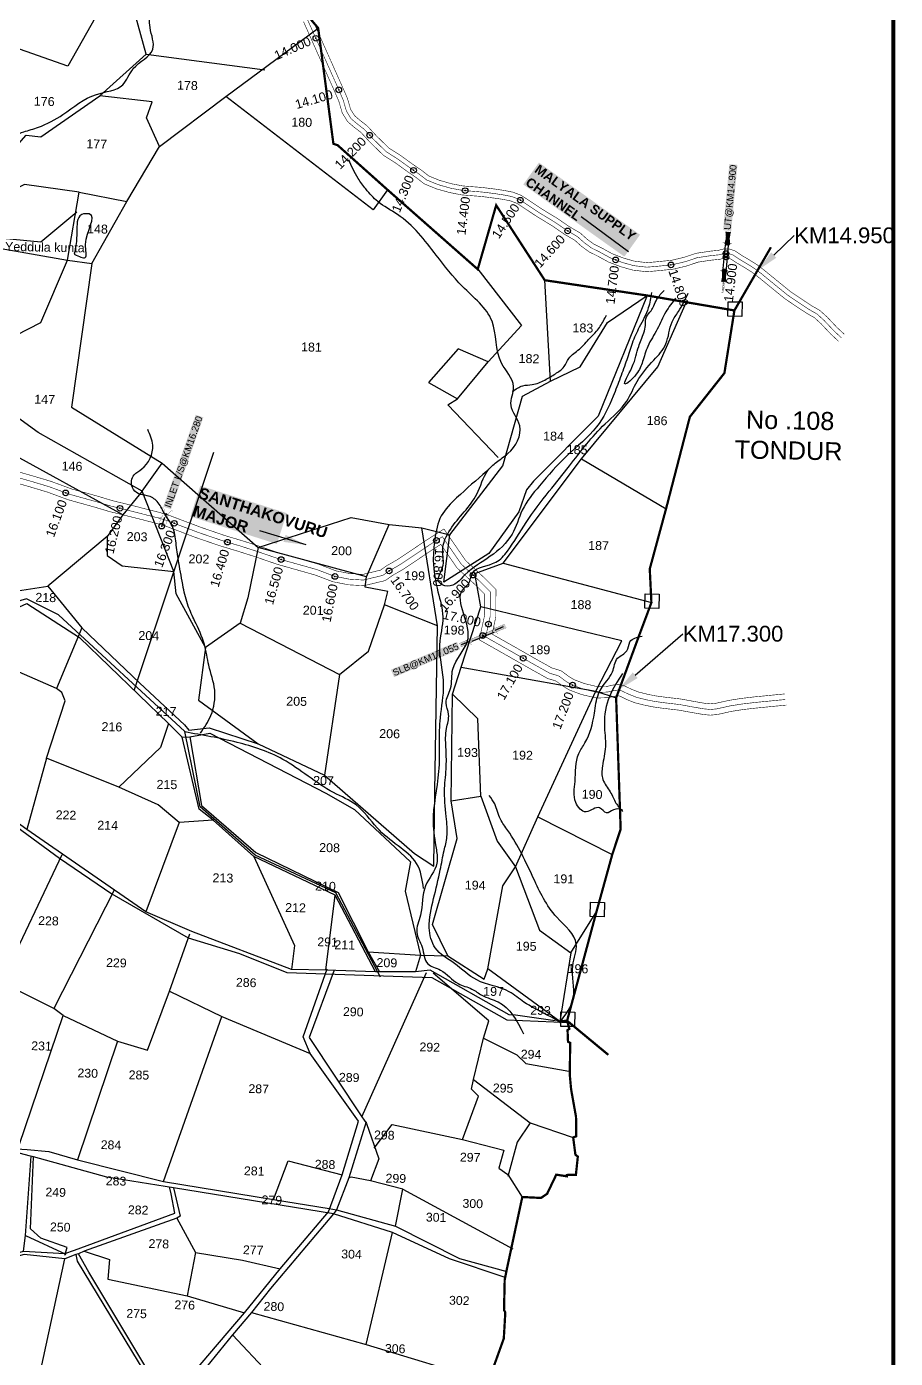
# Model space of a CAD drawing. Header units: inches. Extents: x 203385 to 231262, y 1613490 to 1620457.
# Drawn here: x 205309 to 206848, y 1616036 to 1618396 of the extents above; entities that cross this region are included whole.
import ezdxf
from ezdxf import colors
from ezdxf.entities.mleader import LeaderData, LeaderLine
from ezdxf.enums import TextEntityAlignment as Align
from ezdxf.math import Vec2, Vec3

# ---------------------------------------------------------------- set-up
doc = ezdxf.new("R2010")
doc.units = ezdxf.units.IN
doc.header["$LTSCALE"] = 15
doc.header["$MEASUREMENT"] = 0
doc.header["$PDMODE"] = 32
doc.header["$PDSIZE"] = 10
doc.linetypes.add('ACAD_ISO02W100', pattern=[15, 12, -3])
doc.linetypes.add('HIDDEN2', pattern=[0.1875, 0.125, -0.0625])
for name, color, linetype in [('BLOCK', 72, 'Continuous'), ('BOUNDRY STONES', 240, 'Continuous'), ('CANAL1', 7, 'Continuous'), ('CHANAGE', 1, 'Continuous'), ('PLOT', 7, 'Continuous'), ('PLOT NOS', 7, 'Continuous'), ('PLOTS', 7, 'Continuous'), ('PLOTS NO', 7, 'Continuous'), ('POINT', 2, 'Continuous'), ('RE REMARKS', 7, 'Continuous'), ('ROADS', 1, 'Continuous'), ('STREAMS', 4, 'Continuous'), ('STRUCTURE', 5, 'Continuous'), ('TEXT', 1, 'Continuous'), ('text2', 7, 'Continuous'), ('VILLAGE BOUNDARY', 5, 'Continuous'), ('VILLAGE BOUNDRY', 5, 'Continuous'), ('VILLAGE STONES', 240, 'Continuous')]:
    doc.layers.add(name, color=color, linetype=linetype)
doc.styles.get("Standard").update_dxf_attribs({"font": 'arial.ttf'})
doc.dimstyles.get("Standard").update_dxf_attribs({"dimtxt": 0.18, "dimasz": 0.18, "dimexe": 0.18, "dimexo": 0.0625, "dimgap": 0.09, "dimtad": 0, "dimtih": 1, "dimtoh": 1, "dimdec": 4, "dimzin": 0, "dimdsep": 46, "dimtxsty": 'Standard', "dimcen": 0.09, "dimadec": 0, "dimazin": 0, "dimtfac": 1, "dimtdec": 4, "dimtofl": 0, "dimtmove": 0, "dimatfit": 3, "dimfxl": 1, "dimtolj": 1, "dimtzin": 0, "dimarcsym": 0})

# ---------------------------------------------------------------- blocks, each defined once
blk = doc.blocks.new('CIRCLE-BOX')
for p, q in [((-0.5, 0), (0.5, 0)), ((0, 0.5), (0, -0.5))]:
    blk.add_line(p, q)
blk.add_circle((0, 0), 0.2)
blk = doc.blocks.new('UT')
at = {"layer": 'STRUCTURE'}
h = blk.add_hatch(dxfattribs=at)
h.set_pattern_fill('DASH', color=150, scale=8, angle=-39.6278, style=0)
h.set_pattern_definition([(320.372247933, (-4370.464, -6260.8811), (1.40800153113, 0.132407282), [1, -1])])
h.paths.add_polyline_path([(765163, 1700681.9), (765165.6, 1700680.6), (765167.2, 1700680.3), (765169.1, 1700680), (765172.4, 1700679.6), (765176.4, 1700679.3), (765179.5, 1700679.5), (765183.1, 1700679.9), (765187.7, 1700680.9), (765188.9, 1700681.2), (765193.1, 1700682.2), (765196.1, 1700680.2), (765196.1, 1700672.2), (765193.1, 1700670.2), (765190.5, 1700670.8), (765188.1, 1700671.3), (765185.5, 1700671.8), (765183.6, 1700672.1), (765181, 1700672.5), (765180.3, 1700672.5), (765178.5, 1700672.6), (765176.7, 1700672.6), (765174.6, 1700672.5), (765172.5, 1700672.3), (765170.4, 1700672), (765168.5, 1700671.7), (765166.1, 1700671.2), (765165, 1700670.8), (765163, 1700669.7)])
h.paths.add_polyline_path([(765259.1, 1700682.2), (765256.1, 1700680.2), (765256.1, 1700672.2), (765259.1, 1700670.2), (765261.9, 1700671), (765264.4, 1700671.6), (765266.4, 1700672), (765269.1, 1700672.5), (765272.7, 1700673), (765276.1, 1700673.1), (765278.6, 1700672.9), (765281.2, 1700672.7), (765283.9, 1700672.3), (765286.4, 1700671.9), (765288, 1700671.3), (765289.2, 1700670.6), (765289.1, 1700682.7), (765287.6, 1700681.8), (765285.7, 1700681.2), (765283, 1700680.7), (765281.2, 1700680.4), (765276.7, 1700679.9), (765272.7, 1700679.9), (765268.7, 1700680.3), (765264.8, 1700681), (765261.2, 1700681.7)])
at = {"layer": 'STRUCTURE', "color": 150, "const_width": 0.628}
for points in [[(765190.1, 1700688.2), (765190.1, 1700684.2), (765196.1, 1700680.2), (765256.1, 1700680.2), (765262.1, 1700684.2), (765262.1, 1700688.2)], [(765190.1, 1700664.2), (765190.1, 1700668.2), (765196.1, 1700672.2), (765256.1, 1700672.2), (765262.1, 1700668.2), (765262.1, 1700664.2)]]:
    blk.add_lwpolyline(points, dxfattribs=at)
at = {"layer": 'STRUCTURE', "color": 150}
for points in [[(765196.1, 1700680.2), (765256.1, 1700680.2)], [(765196.1, 1700672.2), (765256.1, 1700672.2)], [(765196.1, 1700672.2), (765256.1, 1700672.2)]]:
    blk.add_lwpolyline(points, dxfattribs=at)
at = {"layer": 'STRUCTURE', "color": 0}
blk.add_circle((765226.1, 1700676.2), 1.89, dxfattribs=at)
at = {"layer": 'STRUCTURE', "color": 150}
for points in [[(765163, 1700681.9), (765164.4, 1700681.1), (765167.9, 1700680.2), (765171.2, 1700679.8), (765176.1, 1700679.4), (765184.7, 1700680.3), (765193.1, 1700682.2)], [(765163, 1700669.7), (765164.3, 1700670.6), (765167.8, 1700671.6), (765171.2, 1700672.1), (765176, 1700672.6), (765184.7, 1700672), (765193.1, 1700670.2)], [(765289.1, 1700682.7), (765287.8, 1700681.9), (765284.3, 1700680.9), (765280.9, 1700680.4), (765276.1, 1700679.8), (765267.4, 1700680.5), (765259.1, 1700682.2)], [(765289.2, 1700670.6), (765287.8, 1700671.4), (765284.2, 1700672.3), (765280.9, 1700672.7), (765276.1, 1700673.1), (765267.4, 1700672.2), (765259.1, 1700670.2)]]:
    blk.add_spline(points, degree=3, dxfattribs=at)
at = {"layer": 'STRUCTURE', "color": 0}
blk.add_text('STREAM', height=5, dxfattribs=at).set_placement((765148.2, 1700675.8), align=Align.MIDDLE_CENTER)
for points in [[(765190.9, 1700676), (765164.2, 1700675.8)], [(765289.3, 1700676.7), (765265.4, 1700676.4)]]:
    blk.add_leader(points, dimstyle='Standard', override={"dimasz": 10, "dimgap": 0.09, "dimtad": 0}, dxfattribs=at)
blk = doc.blocks.new('OT')
at = {"layer": 'STRUCTURE', "color": 190}
for points, const_width in [([(769775.2, 1706601.8), (769775.2, 1706597.8), (769769.2, 1706593.8), (769761.8, 1706593.8), (769754.4, 1706593.8), (769748.4, 1706597.8), (769748.4, 1706601.8)], 0.5), ([(769751.4, 1706595.8), (769729.4, 1706595.8)], 0.5), ([(769751.4, 1706579), (769729.4, 1706579)], 0.5), ([(769748.4, 1706573), (769748.4, 1706577), (769754.4, 1706581), (769761.8, 1706581), (769761.8, 1706581), (769761.8, 1706581), (769769.2, 1706581), (769775.2, 1706577), (769775.2, 1706573)], 0.5), ([(769761.8, 1706593.8), (769761.8, 1706581)], 2.5)]:
    blk.add_lwpolyline(points, dxfattribs=dict(at, const_width=const_width))
at = {"layer": 'STRUCTURE', "color": 0}
blk.add_circle((769761.8, 1706587.4), 1.87, dxfattribs=at)
blk.add_leader([(769732.6, 1706587.4), (769753.8, 1706587.4)], dimstyle='Standard', override={"dimasz": 10, "dimgap": 0.09, "dimtad": 0}, dxfattribs=at)
blk = doc.blocks.new('SLB')
at = {"layer": 'STRUCTURE'}
h = blk.add_hatch(dxfattribs=at)
h.set_pattern_fill('DOTS', color=6, scale=20, angle=320.3722, style=0)
h.set_pattern_definition([(320.372247934, (-159.4327, -72.9564), (1.2786241598, 0.5641323054), [0, -1.25])])
h.paths.add_polyline_path([(769699.5, 1706871.1), (769699.5, 1706861.1), (769729.1, 1706861.1), (769732.1, 1706863.1), (769792.1, 1706863.1), (769795.1, 1706861.1), (769824.7, 1706861.1), (769824.7, 1706871.1), (769795.1, 1706871.1), (769792.1, 1706869.1), (769732.1, 1706869.1), (769729.1, 1706871.1)])
at = {"layer": 'STRUCTURE', "color": 6, "linetype": 'ACAD_ISO02W100', "ltscale": 0.5, "const_width": 0.5}
for points in [[(769699.5, 1706871.1), (769729.1, 1706871.1)], [(769795.1, 1706871.1), (769824.7, 1706871.1)], [(769699.5, 1706861.1), (769729.1, 1706861.1)], [(769795.1, 1706861.1), (769824.7, 1706861.1)]]:
    blk.add_lwpolyline(points, dxfattribs=at)
at = {"layer": 'STRUCTURE', "color": 6, "const_width": 0.628}
for points in [[(769726.1, 1706877.1), (769726.1, 1706873.1), (769732.1, 1706869.1), (769792.1, 1706869.1), (769798.1, 1706873.1), (769798.1, 1706877.1)], [(769726.1, 1706855.1), (769726.1, 1706859.1), (769732.1, 1706863.1), (769792.1, 1706863.1), (769798.1, 1706859.1), (769798.1, 1706855.1)]]:
    blk.add_lwpolyline(points, dxfattribs=at)
at = {"layer": 'STRUCTURE', "color": 6}
blk.add_lwpolyline([(769732.1, 1706863.1), (769792.1, 1706863.1)], dxfattribs=at)
blk.add_lwpolyline([(769732.1, 1706863.1), (769792.1, 1706863.1)], dxfattribs=at)
at = {"layer": 'STRUCTURE', "color": 0}
blk.add_circle((769762.1, 1706866.1), 1.24, dxfattribs=at)
for points in [[(769703.8, 1706866), (769726.7, 1706866)], [(769818.6, 1706865.8), (769795.7, 1706865.8)]]:
    blk.add_leader(points, dimstyle='Standard', override={"dimasz": 10, "dimgap": 0.09, "dimtad": 0}, dxfattribs=at)

msp = doc.modelspace()

# ---------------------------------------------------------------- linework, layer by layer
at = {"layer": 'BOUNDRY STONES'}
for points in [[(206552, 1617908.8), (206576.5, 1617908.3), (206576, 1617882.8), (206551.6, 1617883.2)], [(206404.9, 1617390.9), (206429.4, 1617390.5), (206428.9, 1617364.9), (206404.4, 1617365.4)], [(206308, 1616844.3), (206332.5, 1616843.9), (206332, 1616818.3), (206307.5, 1616818.8)], [(206255.6, 1616649.8), (206280, 1616649.3), (206279.5, 1616623.8), (206255.1, 1616624.3)]]:
    msp.add_lwpolyline(points, close=True, dxfattribs=at)
at = {"layer": 'CANAL1', "color": 200, "const_width": 1}
for points in [[(205799.4, 1618405.1), (205827.1, 1618342.8), (205853.9, 1618282.8), (205862.1, 1618263.7), (205868, 1618243.3), (205877.5, 1618228.1), (205888.9, 1618218.2), (205901.3, 1618208.7), (205917.4, 1618191.3), (205940.9, 1618168.4), (205962.4, 1618154.8), (205985, 1618138.4), (205998, 1618129.6), (206013.6, 1618117.6), (206035.1, 1618108.8), (206058.3, 1618102.3), (206079.9, 1618098.1), (206115.3, 1618095.3), (206136.2, 1618092.6), (206153, 1618090.2), (206166.3, 1618087.5), (206178, 1618083), (206190.4, 1618074.8), (206213.1, 1618059.7), (206240.6, 1618043), (206261.3, 1618028.7), (206280.3, 1618017.6), (206291.6, 1618007.4), (206305.7, 1617997.1), (206321.1, 1617989.5), (206339.5, 1617979.3), (206361.8, 1617970.8), (206382.6, 1617964.9), (206407.9, 1617961.9), (206430.2, 1617964), (206454.7, 1617966.5), (206478.6, 1617972.2), (206498.7, 1617979), (206522.3, 1617982.5), (206537.7, 1617984.1), (206545.7, 1617986.3), (206551.3, 1617986.2), (206556.8, 1617984.4), (206567.1, 1617977.6), (206579.6, 1617970.3), (206594.1, 1617961.1), (206604.8, 1617953), (206631, 1617931.6), (206652.9, 1617913.8), (206678.7, 1617896.5), (206692.8, 1617887.3), (206704.7, 1617880.6), (206716.4, 1617869.9), (206733.8, 1617851.5), (206747.5, 1617838.7)], [(205813.9, 1618411.7), (205841.7, 1618349.3), (205868.5, 1618289.2), (205877.2, 1618269.1), (205882.8, 1618249.9), (205889.8, 1618238.6), (205899.1, 1618230.6), (205912.1, 1618220.5), (205928.9, 1618202.4), (205950.9, 1618181), (205971.4, 1618168), (205994.2, 1618151.5), (206007.4, 1618142.6), (206021.6, 1618131.6), (206040.4, 1618123.9), (206062, 1618117.8), (206082, 1618114), (206116.9, 1618111.2), (206138.3, 1618108.5), (206155.7, 1618105.9), (206170.8, 1618102.9), (206185.4, 1618097.2), (206199.2, 1618088.1), (206221.6, 1618073.2), (206249.3, 1618056.4), (206269.9, 1618042.2), (206289.7, 1618030.6), (206301.7, 1618019.8), (206314, 1618010.8), (206328.5, 1618003.7), (206346.3, 1617993.9), (206366.9, 1617986), (206385.7, 1617980.7), (206408.1, 1617978), (206428.7, 1617979.9), (206452, 1617982.3), (206474.1, 1617987.6), (206494.9, 1617994.6), (206520.3, 1617998.4), (206534.8, 1617999.9), (206543.7, 1618002.3), (206553.9, 1618002.2), (206563.8, 1617999), (206575.5, 1617991.2), (206587.9, 1617983.9), (206603.2, 1617974.3), (206614.7, 1617965.6), (206641.2, 1617944), (206662.4, 1617926.7), (206687.5, 1617909.8), (206701.1, 1617900.9), (206714.1, 1617893.6), (206727.7, 1617881.3), (206745.1, 1617862.9), (206757.7, 1617851.2)], [(205271.2, 1617613.8), (205321.9, 1617599.3), (205352, 1617590.3), (205388.6, 1617576.8), (205434.8, 1617564), (205460.1, 1617556.3), (205485.5, 1617550.1), (205527.1, 1617539.6), (205545, 1617535), (205559.4, 1617530.8), (205616.6, 1617509.2), (205659, 1617494.6), (205690.1, 1617485.3), (205719.7, 1617475.9), (205758.8, 1617462.4), (205762.3, 1617461.5)], [(205266.7, 1617594.3), (205316.3, 1617580.1), (205345.6, 1617571.3), (205382.5, 1617557.7), (205429.2, 1617544.7), (205454.8, 1617537), (205480.7, 1617530.7), (205522.1, 1617520.2), (205539.7, 1617515.7), (205553, 1617511.8), (205609.8, 1617490.3), (205652.9, 1617475.6), (205684.2, 1617466.2), (205713.4, 1617456.9), (205752.9, 1617443.3), (205757.4, 1617442.1)], [(205761.8, 1617461.6), (205826.1, 1617443.5), (205857, 1617431.7), (205881.7, 1617426.9), (205904.6, 1617425.5), (205905.9, 1617425.8), (205935.7, 1617433), (205946.3, 1617440.5), (205965.4, 1617451.4), (206017.9, 1617486.6), (206032.7, 1617496.1), (206048.2, 1617505.9), (206086.5, 1617450.2), (206120.3, 1617418.9), (206140.3, 1617398.8), (206140.2, 1617350.3), (206133.5, 1617319.6), (206177, 1617295), (206199, 1617282.4), (206214.6, 1617273.5), (206230.6, 1617264.6), (206239.9, 1617259.4), (206250, 1617256.5), (206257.2, 1617253.9), (206268.2, 1617245.4), (206278.7, 1617238.9), (206297.6, 1617231.8), (206320.9, 1617226.3), (206337.1, 1617226.9), (206348.8, 1617229.5), (206357.5, 1617230.7), (206367, 1617228.4), (206379.6, 1617222.3), (206392.7, 1617217.1), (206407.1, 1617213.4), (206422.3, 1617210.3), (206438.6, 1617208), (206467.9, 1617204.6), (206492.4, 1617200.1), (206509.7, 1617197.1), (206520.1, 1617196), (206529.8, 1617196.9), (206554.2, 1617202.3), (206575.9, 1617205.7), (206598.1, 1617208.3), (206652, 1617213.6)], [(205757.2, 1617442.1), (205819.8, 1617424.4), (205851.5, 1617412.4), (205879.2, 1617407), (205906.4, 1617405.4), (205910.5, 1617406.4), (205944.1, 1617414.5), (205957.1, 1617423.6), (205975.9, 1617434.4), (206028.9, 1617469.9), (206042.6, 1617478.7), (206071.3, 1617437.1), (206106.4, 1617404.5), (206120.3, 1617390.6), (206120.2, 1617352.5), (206110.8, 1617309.5), (206167.1, 1617277.6), (206189, 1617265.1), (206204.8, 1617256.1), (206220.8, 1617247.2), (206232.1, 1617240.8), (206243.8, 1617237.5), (206247.4, 1617236.1), (206256.8, 1617229), (206269.8, 1617220.9), (206291.7, 1617212.6), (206318.9, 1617206.3), (206339.7, 1617207), (206352.2, 1617209.8), (206356.5, 1617210.4), (206360.3, 1617209.5), (206371.5, 1617203.9), (206386.5, 1617198), (206402.7, 1617193.9), (206418.9, 1617190.6), (206436, 1617188.2), (206464.9, 1617184.8), (206488.9, 1617180.4), (206507, 1617177.3), (206520, 1617175.9), (206532.9, 1617177.1), (206557.9, 1617182.7), (206578.6, 1617185.9), (206600.2, 1617188.4), (206654.9, 1617193.8)]]:
    msp.add_lwpolyline(points, dxfattribs=at)
at = {"layer": 'CANAL1', "color": 1, "linetype": 'HIDDEN2', "ltscale": 4, "const_width": 1}
for points in [[(205806.6, 1618408.4), (205834.4, 1618346.1), (205861.2, 1618286), (205869.6, 1618266.4), (205875.4, 1618246.6), (205883.6, 1618233.3), (205894, 1618224.4), (205906.7, 1618214.6), (205923.2, 1618196.9), (205945.9, 1618174.7), (205966.9, 1618161.4), (205989.6, 1618144.9), (206002.7, 1618136.1), (206017.6, 1618124.6), (206037.7, 1618116.4), (206060.2, 1618110), (206081, 1618106.1), (206116.1, 1618103.2), (206137.2, 1618100.6), (206154.3, 1618098), (206168.6, 1618095.2), (206181.7, 1618090.1), (206194.8, 1618081.4), (206217.4, 1618066.4), (206244.9, 1618049.7), (206265.6, 1618035.5), (206285, 1618024.1), (206296.7, 1618013.6), (206309.9, 1618003.9), (206324.8, 1617996.6), (206342.9, 1617986.6), (206364.3, 1617978.4), (206384.2, 1617972.8), (206408, 1617970), (206429.5, 1617971.9), (206453.4, 1617974.4), (206476.4, 1617979.9), (206496.8, 1617986.8), (206521.3, 1617990.5), (206536.2, 1617992), (206544.7, 1617994.3), (206552.6, 1617994.2), (206560.3, 1617991.7), (206571.3, 1617984.4), (206583.7, 1617977.1), (206598.7, 1617967.7), (206609.8, 1617959.3), (206636.1, 1617937.8), (206657.6, 1617920.3), (206683.1, 1617903.1), (206696.9, 1617894.1), (206709.4, 1617887.1), (206722, 1617875.6), (206739.4, 1617857.2), (206752.6, 1617844.9)], [(205269, 1617604), (205319.1, 1617589.7), (205348.8, 1617580.8), (205385.5, 1617567.2), (205432, 1617554.4), (205457.5, 1617546.7), (205483.1, 1617540.4), (205524.6, 1617529.9), (205542.3, 1617525.4), (205556.2, 1617521.3), (205613.2, 1617499.7), (205656, 1617485.1), (205687.2, 1617475.8), (205716.6, 1617466.4), (205755.8, 1617452.9), (205759.8, 1617451.8)], [(205759.5, 1617451.8), (205823, 1617434), (205854.3, 1617422.1), (205880.5, 1617417), (205905.5, 1617415.4), (205908.2, 1617416.1), (205939.9, 1617423.7), (205951.7, 1617432.1), (205970.7, 1617442.9), (206023.4, 1617478.2), (206038.1, 1617487.7), (206045.4, 1617492.3), (206078.9, 1617443.7), (206113.4, 1617411.7), (206130.3, 1617394.7), (206130.2, 1617351.4), (206122.2, 1617314.6), (206172.1, 1617286.3), (206194, 1617273.7), (206209.7, 1617264.8), (206225.7, 1617255.9), (206236, 1617250.1), (206246.9, 1617247), (206252.3, 1617245), (206262.5, 1617237.2), (206274.2, 1617229.9), (206294.7, 1617222.2), (206319.9, 1617216.3), (206338.4, 1617216.9), (206350.5, 1617219.7), (206357, 1617220.5), (206363.6, 1617218.9), (206375.6, 1617213.1), (206389.6, 1617207.6), (206404.9, 1617203.6), (206420.6, 1617200.5), (206437.3, 1617198.1), (206466.4, 1617194.7), (206490.7, 1617190.2), (206508.4, 1617187.2), (206520, 1617186), (206531.3, 1617187), (206556, 1617192.5), (206577.3, 1617195.8), (206599.2, 1617198.4), (206653.5, 1617203.7)]]:
    msp.add_lwpolyline(points, dxfattribs=at)
at = {"layer": 'PLOT'}
for points in [[(205207.1, 1618089.7), (205307.8, 1618204.3), (205334, 1618200.8), (205438.6, 1618273.6), (205520.5, 1618347.7), (205485.6, 1618474.5), (205447.7, 1618443.2), (205381.9, 1618326.2), (205276.1, 1618363.4)], [(204421.9, 1618191.9), (204509.3, 1618185), (204522.3, 1618166.5), (204587.6, 1618137.2), (204678.1, 1618094.4), (204764.7, 1617993), (204837.1, 1617961.6), (204893.6, 1618102.3), (204944.8, 1618078.3), (205044.1, 1618033.1), (205113.1, 1618024), (205153.6, 1618019.5), (205252.8, 1618005.1), (205381.2, 1617982.3), (205424.3, 1617976.8), (205486, 1618086.7), (205544.2, 1618184), (205661.4, 1618272.7), (205825.3, 1618393.8)], [(205520.5, 1618347.7), (205731, 1618319.8)], [(205544.2, 1618184), (205521.3, 1618234.6), (205531.2, 1618263.2), (205438.6, 1618273.6)], [(205948, 1618107.4), (205922.7, 1618071.6), (205661.4, 1618272.7)], [(205513.2, 1617573.1), (205329.1, 1617676.7), (205286, 1617708.4), (205262.5, 1617761), (205245.7, 1617827.2), (205333.5, 1617872), (205381.2, 1617982.3), (205402, 1618102.9), (205305, 1618116.4), (205219.1, 1618074.9), (205207.1, 1618089.7), (205173.7, 1618123.3)], [(205402, 1618102.9), (205486, 1618086.7)], [(205219.1, 1618074.9), (205222.5, 1618025.3), (205333.5, 1618015.2), (205397.8, 1618068)], [(205424.3, 1617976.8), (205387.9, 1617722), (205548.7, 1617622.7), (205719.2, 1617472.9), (205883.8, 1617526.2), (205951.4, 1617514.1), (206008.8, 1617507.9)], [(206108.1, 1617966.3), (206185.9, 1617866.9), (206126.5, 1617802.3), (206073.3, 1617825.4), (206021, 1617765.9), (206072.2, 1617736.4), (206126.5, 1617802.3)], [(205269.5, 1617392.7), (205346, 1617404.7), (205406.2, 1617330.7), (205509.3, 1617232.7), (205588.3, 1617158.9), (205596.2, 1617149.1), (205632.1, 1617153.4), (205719.1, 1617125.4), (205836.8, 1617069.5), (205996.1, 1616930.7), (206030.2, 1616908.4), (206032.3, 1617040), (206036.9, 1617334.4), (206008.8, 1617507.9), (206058.6, 1617495.6), (206152.4, 1617618.1), (206187.7, 1617741.1), (206237.3, 1617767.8), (206226.9, 1617946.9)], [(206408.5, 1617919.8), (206321.3, 1617705.7), (206207.2, 1617590.7), (206194.5, 1617575.5), (206180.8, 1617536.6), (206127.8, 1617462.4), (206048, 1617411.8), (206058.6, 1617495.6)], [(206237.3, 1617767.8), (206289.9, 1617793.3), (206338, 1617872.1), (206408.5, 1617919.8)], [(206006.4, 1616750.3), (206055.3, 1616749.3), (206028.1, 1616804.7), (206071.8, 1616957.4), (206061, 1617024.3), (206063.1, 1617213), (206078.8, 1617261.2), (206113.8, 1617368.1), (206102.8, 1617427.1), (206153.4, 1617445.6), (206292.3, 1617630.5), (206427.4, 1617793.3), (206477.4, 1617907.3)], [(206144.6, 1617632.8), (206055.1, 1617726.3), (206072.2, 1617736.4)], [(205478.9, 1617530.8), (205273, 1617644.5), (205286, 1617708.4)], [(205911.2, 1617421.4), (205719.2, 1617472.9), (205700.6, 1617383.7), (205687.3, 1617339.2), (205625.6, 1617295.9), (205573.9, 1617391.1), (205569.5, 1617430.5), (205513.2, 1617573.1), (205548.7, 1617622.7)], [(206292.3, 1617630.5), (206441.8, 1617541.5)], [(205513.2, 1617573.1), (205478.9, 1617530.8), (205451.5, 1617492.7), (205451.2, 1617459.2), (205478.2, 1617440.5), (205569.5, 1617430.5)], [(205639.1, 1616989.6), (205578.7, 1616985.5), (205541.5, 1617016.8), (205471.8, 1617048.4), (205343.8, 1617099.5), (205377, 1617201.3), (205370.9, 1617216.2), (205361.6, 1617223.2), (205186.5, 1617299.3), (205167.7, 1617313.7), (205087.6, 1617338.8), (204989.2, 1617373.5), (205022.7, 1617529.2)], [(206036.9, 1617334.4), (205943.1, 1617371.7), (205948.6, 1617394.9), (205908.7, 1617402.9), (205911.2, 1617421.4), (205951.4, 1617514.1)], [(205451.5, 1617492.7), (205346, 1617404.7)], [(206153.4, 1617445.6), (206415.9, 1617375.4)], [(205265.9, 1617354.6), (205308.7, 1617374.1), (205402.2, 1617313.8), (205560.3, 1617161.2), (205584.3, 1617136.9), (205597.9, 1617137.6), (205633.3, 1617144.2), (205839.1, 1617037.5), (205889.4, 1617008.6), (205988.9, 1616915.8), (205979.3, 1616863.9), (206006.4, 1616750.3), (205997.8, 1616721.1)], [(205863, 1617248), (205914.4, 1617289.2), (205943.1, 1617371.7)], [(206055.3, 1616749.3), (206119.6, 1616708.1), (206126.1, 1616726.4), (206152.5, 1616873.3), (206174.9, 1616906.9), (206214.7, 1616995.7), (206317.5, 1617218.7), (206363.4, 1617307.5), (206113.8, 1617368.1)], [(205406.2, 1617330.7), (205361.6, 1617223.2)], [(205687.3, 1617339.2), (205863, 1617248), (205836.8, 1617069.5)], [(205625.6, 1617295.9), (205613, 1617202.3), (205719.1, 1617125.4)], [(206078.8, 1617261.2), (206317.5, 1617218.7)], [(206113.4, 1617032.2), (206108.3, 1617169.7), (206063.1, 1617213)], [(206317.5, 1617218.7), (206353.4, 1617206.6)], [(205560.3, 1617161.2), (205545.7, 1617118.9), (205471.8, 1617048.4)], [(205926.7, 1616720.7), (205855.6, 1616857), (205711, 1616925.6), (205639.1, 1616989.6), (205614.6, 1617009.2), (205584.3, 1617136.9)], [(205597.9, 1617137.6), (205618.6, 1617016), (205714.7, 1616932.7), (205861, 1616861.5), (205913.8, 1616756.5), (205933.9, 1616720.7)], [(205343.8, 1617099.5), (205308.9, 1616973.1)], [(206061, 1617024.3), (206113.4, 1617032.2), (206142.6, 1616952.5), (206174.9, 1616906.9)], [(205578.7, 1616985.5), (205520.1, 1616827.2)], [(206214.7, 1616995.7), (206346.5, 1616928.8)], [(205711, 1616925.6), (205783.1, 1616767.4), (205778.2, 1616724.9)], [(206174.9, 1616906.9), (206217.8, 1616795.1), (206273, 1616754.9), (206253.4, 1616633.2)], [(205838.7, 1616723.7), (205855.6, 1616857)], [(206273, 1616754.9), (206318.9, 1616828.8)], [(205913.8, 1616756.5), (206006.4, 1616750.3)], [(206266.5, 1616634.3), (206253.4, 1616633.2), (206126.1, 1616726.4)]]:
    msp.add_lwpolyline(points, dxfattribs=at)
msp.add_spline([(205393.1, 1617992.8), (205397.7, 1618032.1), (205406.2, 1618063.2), (205419.3, 1618064.3), (205413.1, 1618010.3), (205412.6, 1617987.2), (205393.1, 1617992.8)], degree=3, dxfattribs=at)
at = {"layer": 'PLOTS'}
for points in [[(204855.3, 1617250.9), (204911.4, 1617113.6), (204930, 1617055.3), (204956.1, 1617018), (205001, 1616930.8), (205047.1, 1616840.1), (205072.6, 1616795.1), (205104.7, 1616738.3), (205145.4, 1616669.6), (205190.8, 1616596), (205232.2, 1616523.8), (205295.5, 1616413.8), (205290.7, 1616405), (205295.5, 1616413.8), (205373.1, 1616643.4), (205357, 1616655.8), (205285.9, 1616691.3), (205264.4, 1616703), (205237.4, 1616714.6), (205178.9, 1616739.1), (205276.3, 1616998.3)], [(205271.1, 1616992.5), (205366.8, 1616922.7), (205459.8, 1616859.1), (205594.9, 1616781.1), (205685.6, 1616753.3), (205769.9, 1616719.8), (206026.9, 1616711), (206159.7, 1616636), (206270.8, 1616631.2)], [(205264.4, 1616703), (205371.3, 1616929)], [(205464, 1616865.7), (205357, 1616655.8)], [(205373.1, 1616643.4), (205469.4, 1616598.3), (205522.8, 1616582.1), (205562.1, 1616686.7), (205598, 1616788.3)], [(205562.1, 1616686.7), (205654.6, 1616641.6), (205811.4, 1616576), (205799, 1616605.8), (205841.2, 1616726.1)], [(205853.9, 1616723.7), (205809.1, 1616604.5), (205902.7, 1616463.9), (205910.7, 1616452), (205932.6, 1616389.5), (205918.2, 1616350.7), (205883.7, 1616357), (205879.5, 1616355.8), (205857.8, 1616299.3), (205852.3, 1616291.9), (205740.9, 1616159.6), (205707.2, 1616117.2), (205673.6, 1616077.6), (205596.4, 1615983.2)], [(205902.7, 1616463.9), (206017.1, 1616719.9)], [(206081.2, 1616423.6), (206109.4, 1616500.6), (206097.3, 1616513), (206100.6, 1616530.3), (206118.2, 1616603.5), (206127.5, 1616633.9), (206029, 1616718.7)], [(205551.1, 1616349.2), (205654.6, 1616641.6)], [(205469.4, 1616598.3), (205398.8, 1616387.9)], [(206118.2, 1616603.5), (206177.6, 1616573.6), (206193.1, 1616558.4), (206269.4, 1616545.1)], [(205746.3, 1616317.4), (205772.2, 1616386.1), (205868.1, 1616360.9), (205897, 1616456.3), (205811.4, 1616576)], [(206157, 1616179.4), (206058.2, 1616212.2), (205957, 1616259), (205852.3, 1616291.9), (205569, 1616337.9), (205450.9, 1616357.3), (205320.7, 1616393.2), (205313.1, 1616394.8), (205228.8, 1616417.2), (205205.6, 1616420.7), (205029.9, 1616451.6), (204893.5, 1616457.4), (204672.1, 1616458.1), (204626.5, 1616460.2), (204623.1, 1616458.2), (204576.5, 1616458.8), (204480.7, 1616461.3), (204404.9, 1616504.9), (204334.9, 1616517.2), (204131.7, 1616557.5), (204053.3, 1616555.3)], [(206100.6, 1616530.3), (206201.2, 1616453.6), (206277.3, 1616427.4)], [(205910.5, 1616455.1), (205879.5, 1616355.8)], [(205924.6, 1616408.5), (205956.5, 1616450.5), (206081.2, 1616423.6), (206154.4, 1616404.7), (206145.4, 1616373), (206161.6, 1616361.6), (206187.1, 1616321.8)], [(206201.2, 1616453.6), (206178.2, 1616419), (206161.3, 1616358.2)], [(205290.8, 1616407), (205309.7, 1616405.9), (205347.8, 1616402.5), (205398.8, 1616387.9), (205551.1, 1616349.2), (205746.3, 1616317.4), (205844.8, 1616301.4), (205857.8, 1616299.3), (205962.3, 1616270.2), (206075.9, 1616213), (206159.6, 1616189.9)], [(205303, 1616225.7), (205306.7, 1616253.5), (205316.9, 1616394)], [(205376.6, 1616218.6), (205380.4, 1616232.1), (205333.9, 1616249), (205315.2, 1616265.7), (205320.7, 1616393.2)], [(205569, 1616337.9), (205580.6, 1616287.8), (205575, 1616284.1), (205410.5, 1616225.8), (205400.6, 1616221), (205395.9, 1616220.1), (205376.3, 1616212.5), (205304, 1616219.7), (205206.1, 1616193.4), (205146.8, 1616173.3), (205044.4, 1616148.5), (204961.7, 1616136.3), (204806.3, 1616118.5)], [(204810.6, 1616125.8), (204964.3, 1616145.9), (205046.4, 1616156.5), (205156.2, 1616184), (205303, 1616225.7), (205376.4, 1616221.8), (205393.5, 1616227.7), (205571.3, 1616292.9), (205564.7, 1616327.2), (205561.9, 1616339.7)], [(205256.8, 1615616.2), (205311.4, 1615631.8), (205370.3, 1615723), (205512.5, 1615914.1), (205550.1, 1615946.8), (205553.6, 1615952.7), (205558.1, 1615956.3), (205694.6, 1616116.8), (205758.1, 1616194.3), (205843.8, 1616295.6), (205868.1, 1616360.9)], [(205962.3, 1616270.2), (205975.5, 1616335.7), (205918.2, 1616350.7)], [(205975.5, 1616335.7), (206170.2, 1616229.9)], [(205575, 1616284.1), (205608.1, 1616223.4), (205593.4, 1616146.4)], [(205306.7, 1616253.5), (205377.8, 1616220.6)], [(205910.5, 1616060.4), (205957, 1616259)], [(205395.9, 1616220.1), (205398.3, 1616208.1), (205529.8, 1615990.9), (205553.9, 1615951.1)], [(205557.1, 1615958.3), (205418.8, 1616188.4), (205400.6, 1616221)], [(205410.5, 1616225.8), (205455.5, 1616210.9), (205452.5, 1616176.2), (205593.4, 1616146.4), (205694.6, 1616116.8)], [(205608.1, 1616223.4), (205691.3, 1616210.1), (205758.1, 1616194.3)], [(205127.2, 1615969.9), (205215.1, 1615977.4), (205219.7, 1616005.8), (205291.9, 1616022), (205333.9, 1616015.4), (205376.3, 1616212.5)], [(205707.2, 1616117.2), (205910.5, 1616060.4), (206128.3, 1615994.2)], [(205673.6, 1616077.6), (205800.1, 1615942.6), (205975.2, 1615915.4), (206084.7, 1615886.4)]]:
    msp.add_lwpolyline(points, dxfattribs=at)
at = {"layer": 'POINT', "color": 3}
for p in [(205821.2, 1618375.7), (205861.9, 1618284.3), (205916.6, 1618203.9), (205994.3, 1618141.7), (206085.8, 1618105.7), (206183.7, 1618088.8), (206267.5, 1618034.3), (206548.2, 1617994.2), (206352.6, 1617982.9), (206450.6, 1617974.1)]:
    msp.add_point(p, dxfattribs=at)
at = {"layer": 'POINT'}
for p in [(206548, 1617988, 170), (205548, 1617511, 84)]:
    msp.add_point(p, dxfattribs=at)
at = {"layer": 'ROADS'}
msp.add_lwpolyline([(205935.9, 1616711.5), (205856.5, 1616860.8), (205713.4, 1616927.8), (205616, 1617013.7), (205589.2, 1617146.9), (205364.8, 1617353.8), (205308.3, 1617382.4), (205282.5, 1617374.6), (205239.9, 1617392.1), (205202.6, 1617421.6), (205209.1, 1617491.3), (205044, 1617582.7), (205033.5, 1617604.6), (205100.1, 1617735.4)], dxfattribs=at)
at = {"layer": 'STREAMS'}
for points in [[(205195.7, 1618178.2), (205217.6, 1618174.7), (205252.1, 1618177.9), (205274.9, 1618195.5), (205303.4, 1618209.8), (205329.4, 1618218.1), (205373, 1618240.6), (205432.4, 1618276.3), (205479, 1618293.4), (205497.6, 1618321.9), (205532.2, 1618356.2), (205527.4, 1618394.6), (205533.1, 1618459.9), (205537.5, 1618496.8), (205569.5, 1618543.3), (205608.8, 1618565.3), (205634.4, 1618591.1), (205653.4, 1618603)], [(206415.9, 1617925.1), (206410.4, 1617897.8), (206394.5, 1617863.8), (206381.9, 1617835), (206372.2, 1617805.8), (206360.8, 1617774.1), (206348.2, 1617741.3), (206318.5, 1617686.9), (206266.5, 1617636.2), (206217.4, 1617582.5), (206187.1, 1617539.2), (206168.9, 1617496.5), (206130.4, 1617457.5), (206085.4, 1617424.4), (206054.8, 1617404.7), (206038.8, 1617412.9), (206045.9, 1617438), (206046, 1617467.8), (206059.6, 1617505.2), (206106.5, 1617567.9), (206126.3, 1617609.7), (206141.1, 1617624.4), (206161.7, 1617639.7), (206182.6, 1617688.8), (206167.1, 1617725.1), (206171.5, 1617758.6), (206150.3, 1617800), (206133.4, 1617874.3), (206081.2, 1617935.7), (206034.6, 1617991.3), (205965.8, 1618063.6), (205931, 1618086.3), (205909.9, 1618108.6), (205896.2, 1618127.5), (205879.4, 1618160.5)], [(206252.5, 1616632.6), (206227, 1616646.7), (206190.1, 1616667.3), (206164, 1616685.6), (206106.3, 1616706.6), (206066.7, 1616735.9), (206032.8, 1616763.5), (206022.3, 1616798.9), (206029.9, 1616850.8), (206041.7, 1616901.9), (206048.6, 1616936.2), (206053.6, 1616960.1), (206052.2, 1616996.2), (206049.4, 1617046.2), (206052.3, 1617085.1), (206051.7, 1617119.5), (206052.7, 1617152.1), (206056.5, 1617177.3), (206051.9, 1617197.7), (206059.9, 1617223), (206063.9, 1617257.7), (206089.7, 1617306.9), (206082.8, 1617356.8), (206081.9, 1617398.8), (206091.7, 1617409), (206098.7, 1617427.5), (206140.1, 1617447), (206160.7, 1617466.5), (206193.7, 1617517.3), (206235, 1617572.8), (206270.6, 1617617.7), (206333.9, 1617692.4), (206372.4, 1617732.7), (206390.5, 1617767.5), (206420.3, 1617805.3), (206441.5, 1617833.9), (206452.7, 1617873), (206463.8, 1617891.4), (206481, 1617923.8)], [(206458.9, 1617915.1), (206441.4, 1617890.6), (206426.3, 1617860.3), (206409.5, 1617829.5), (206400.3, 1617802.8), (206389.1, 1617780.2), (206368.9, 1617762.8), (206381.5, 1617792.4), (206393.4, 1617829.4), (206402.5, 1617853.7), (206405.3, 1617866.9), (206407.2, 1617882.2), (206415.3, 1617892.8), (206420, 1617901.4), (206425.7, 1617913.3), (206438.4, 1617928.8)], [(206169.7, 1617749.4), (206187.8, 1617759.9), (206204.7, 1617761.9), (206227, 1617770), (206245.8, 1617781.1), (206261.1, 1617793.7), (206269.7, 1617808.4), (206288.2, 1617824.6), (206307, 1617844.4), (206318.7, 1617856.4), (206331, 1617875.1), (206336.6, 1617885.1)], [(205616.5, 1617143.9), (205635.1, 1617175.4), (205641.9, 1617220.4), (205631.5, 1617264.4), (205623.6, 1617301.1), (205606.4, 1617343.2), (205595, 1617369.3), (205586.3, 1617402.4), (205578.5, 1617445.7), (205573.8, 1617477), (205568.4, 1617506.9), (205552.3, 1617534.5), (205540.1, 1617554.6), (205522.3, 1617564.9), (205506.5, 1617568.6), (205496, 1617579.4), (205499.1, 1617601.9), (205512.6, 1617612.3), (205532, 1617654.8), (205523.2, 1617682.1)], [(206124.1, 1617608.4), (206070.7, 1617561), (206043.5, 1617529), (206032.1, 1617488), (206029.4, 1617450.2), (206037.6, 1617394.3), (206046.1, 1617350.3), (206040.5, 1617300.6), (206047.1, 1617229.7), (206041.3, 1617171.4), (206039.8, 1617126.3), (206038.8, 1617075.9), (206029.1, 1616985.8), (206034.8, 1616937.2), (206035.6, 1616913.6), (206015.6, 1616873.5), (206006.6, 1616821.2), (206000.1, 1616790.8), (206009.5, 1616764.7), (206019.6, 1616735.3), (206042, 1616724), (206073.4, 1616700.1), (206097.8, 1616690.4), (206115.5, 1616679.4), (206144.5, 1616667.6), (206189.3, 1616610.9)], [(206364.9, 1617008.4), (206348.6, 1617008.3), (206336.1, 1617002.7), (206324.2, 1617011.6), (206300.3, 1617004.6), (206281.9, 1617021.2), (206280.5, 1617058.2), (206287.3, 1617108), (206298.1, 1617126.9), (206314.9, 1617179.3), (206322.2, 1617213.8), (206336.7, 1617236.7), (206346.9, 1617252.5), (206356.1, 1617276.9), (206372.3, 1617289.9), (206377.9, 1617305.8), (206399.4, 1617316)], [(206364.9, 1617249.9), (206341.5, 1617209.1), (206332.5, 1617159.4), (206334.4, 1617120.2), (206329.1, 1617085.7), (206330, 1617061.8), (206342.8, 1617040.2), (206353.1, 1617020.1), (206364.8, 1617005.2)], [(206012.1, 1616868.4), (205999.7, 1616913.1), (205967, 1616944.2), (205929.8, 1616976.2), (205892.7, 1617016.7), (205852.6, 1617038.7), (205762.7, 1617097.6), (205681.5, 1617127.7), (205588.9, 1617146.1)], [(206252.8, 1616630.5), (206277.6, 1616675.3), (206276.7, 1616731.8), (206282.8, 1616770.3), (206248.4, 1616817.6), (206207, 1616886.6), (206161.3, 1616971.5), (206148.4, 1616991.7), (206138.2, 1617018.5), (206128.5, 1617033.4)]]:
    msp.add_spline(points, degree=3, dxfattribs=at)
at = {"layer": 'text2'}
msp.add_lwpolyline([(205639.7, 1617641.6), (205499, 1617221)], dxfattribs=at)
at = {"layer": 'text2', "color": 3}
for p in [(205377.9, 1617570), (205474, 1617542.6), (205570.3, 1617516), (205664.5, 1617482.6), (206035, 1617485.7), (205759.7, 1617451.8), (205855, 1617421.9), (205951, 1617431.6), (206099.9, 1617424.2), (206127.1, 1617337.4), (206188.8, 1617276.7), (206276.2, 1617229.2)]:
    msp.add_point(p, dxfattribs=at)
at = {"layer": 'text2', "color": 0}
msp.add_point((206117, 1617317, 2), dxfattribs=at)
at = {"layer": 'VILLAGE BOUNDARY', "const_width": 4}
for points in [[(205784.5, 1618442.4), (205825.3, 1618393.8), (205852.3, 1618188.8), (205859.8, 1618186.2), (205948, 1618107.4), (206108.1, 1617966.3), (206140.8, 1618079.8), (206226.9, 1617946.9), (206408.5, 1617919.8), (206563, 1617893.3), (206627.7, 1618005.3), (206563, 1617893.3), (206545.3, 1617782.3), (206484.1, 1617704.8), (206441.8, 1617541.5), (206413, 1617435.2), (206415.9, 1617375.4), (206394.7, 1617318.7), (206353.4, 1617206.6), (206361.4, 1616973.9), (206346.5, 1616928.8), (206318.9, 1616828.8), (206266.5, 1616634.3), (206339.6, 1616573.8), (206266.5, 1616634.3), (206253.4, 1616633.2)], [(206266.5, 1616634.3), (206270.5, 1616619.9), (206267.3, 1616617.7), (206268.1, 1616597.1), (206271.9, 1616595.2), (206271.3, 1616537.9), (206273.6, 1616512.7), (206282.3, 1616463.9), (206282.8, 1616429.5), (206277.3, 1616427.4), (206281.2, 1616396.8), (206285.5, 1616393.4), (206282.1, 1616361.2), (206265.8, 1616360.9), (206265.9, 1616358.6), (206247.3, 1616361.4), (206231.1, 1616327.6), (206220.3, 1616320.2), (206187.1, 1616321.8), (206175.4, 1616267.4), (206159.5, 1616193.1), (206155.9, 1616174.9), (206154.7, 1616121.4), (206157, 1616117.4), (206154.3, 1616071), (206116.7, 1615966.5)]]:
    msp.add_lwpolyline(points, dxfattribs=at)
at = {"layer": 'VILLAGE BOUNDRY', "const_width": 7}
msp.add_lwpolyline([(203388.5, 1620056.6), (206844.8, 1620056.6), (206844.8, 1614710), (203388.5, 1614710)], close=True, dxfattribs=at)
at = {"layer": 'VILLAGE BOUNDRY'}
msp.add_lwpolyline([(206245.2, 1616634.4), (206175.1, 1616644.1), (206163.7, 1616644.5), (206023.7, 1616723.9), (205997.8, 1616721.1), (205933.9, 1616720.7), (205926.7, 1616720.7), (205838.7, 1616723.7), (205778.2, 1616724.9), (205601.4, 1616792.4), (205520.1, 1616827.2), (205308.9, 1616973.1), (205276.8, 1616996.5)], dxfattribs=at)

# ---------------------------------------------------------------- block references
at = {"layer": 'BLOCK'}
msp.add_blockref('CIRCLE-BOX', (206117, 1617317, 2), dxfattribs=at)
at = {"layer": 'STRUCTURE', "color": 0}
for name, p, xscale, yscale, zscale, rotation in [('UT', (1341504.7, 972984.2, 170), 0.7, 0.7, 0.7, 84.61567939739065), ('OT', (1152614, 711707.9), 0.7, 0.7, 0.7, 70.55277234332851), ('SLB', (174843.5, 307002, 2), 0.6999999999999996, 0.6999999999999996, 0.6999999999999996, 22.90718614398219)]:
    msp.add_blockref(name, p, dxfattribs=dict(at, xscale=xscale, yscale=yscale, zscale=zscale, rotation=rotation))

# ---------------------------------------------------------------- texts
at = {"layer": 'CHANAGE', "color": 3}
msp.add_text('14.000', height=16, rotation=24.0204, dxfattribs=at).set_placement((205811.1, 1618372), align=Align.MIDDLE_RIGHT)
at = {"layer": 'CHANAGE'}
for s, rotation, p in [('14.100', 16.3321, (205850.6, 1618277.1)), ('14.200', 45.7638, (205906.3, 1618196.9)), ('14.300', 67.6781, (205988.4, 1618131.7)), ('14.400', 82.8374, (206086.8, 1618095)), ('14.500', 56.3111, (206176.7, 1618080.2)), ('14.600', 48.1241, (206258.4, 1618023.8)), ('14.700', 83.2105, (206350.7, 1617972.6)), ('14.900', 83.3667, (206560.2, 1617976.4)), ('16.100', 69.7476, (205373, 1617556.9)), ('16.200', 76.3137, (205470.7, 1617529)), ('16.300', 69.2683, (205565.3, 1617502.9)), ('16.400', 73.3434, (205660.5, 1617469.2)), ('16.500', 74.2626, (205755.9, 1617438.3)), ('16.600', 78.9842, (205852.3, 1617408.2)), ('16.900', 47.2032, (206090.4, 1617413.9)), ('17.000', 347.7323, (206113.4, 1617340.3)), ('17.100', 60.1278, (206181.9, 1617264.6)), ('17.200', 69.3375, (206271.2, 1617216.1))]:
    msp.add_text(s, height=16, rotation=rotation, dxfattribs=at).set_placement(p, align=Align.MIDDLE_RIGHT)
for s, rotation, p in [('14.800', 288.5817, (206453.4, 1617966)), ('16.800', 266.4347, (206040.9, 1617472)), ('16.700', 305.3146, (205959.1, 1617420.2))]:
    msp.add_text(s, height=16, rotation=rotation, dxfattribs=at).set_placement(p, align=Align.MIDDLE_LEFT)
at = {"layer": 'PLOT NOS'}
for s, p in [('222', (205378.4, 1616999)), ('228', (205347.3, 1616811.4)), ('291', (205842, 1616773.9)), ('229', (205467.7, 1616737)), ('286', (205697.8, 1616702)), ('290', (205887.5, 1616650.1)), ('293', (206219.5, 1616652.6)), ('231', (205335, 1616589.6)), ('292', (206023.1, 1616587.5)), ('294', (206202.6, 1616574.8)), ('230', (205416.9, 1616541.4)), ('285', (205507.7, 1616538.1)), ('289', (205880.3, 1616533.7)), ('287', (205719.9, 1616513.6)), ('295', (206153.1, 1616514.8)), ('298', (205942.5, 1616431.6)), ('284', (205458.1, 1616414.2)), ('288', (205837.5, 1616379.6)), ('297', (206094.7, 1616392.2)), ('281', (205712, 1616368)), ('299', (205963, 1616354.9)), ('249', (205360.1, 1616330.3)), ('283', (205467.1, 1616350.2)), ('279', (205743.2, 1616316.4)), ('300', (206099.3, 1616310.2)), ('282', (205506.3, 1616298.9)), ('301', (206034.4, 1616285.8)), ('250', (205368.2, 1616268.5)), ('278', (205542.9, 1616238.9)), ('277', (205710.2, 1616228)), ('304', (205884.4, 1616220.5)), ('276', (205588.8, 1616130.5)), ('280', (205746.8, 1616127.7)), ('302', (206075.4, 1616138.4)), ('275', (205503.5, 1616115.2)), ('306', (205961.8, 1616053.1))]:
    msp.add_text(s, height=15.62, rotation=358.5056, dxfattribs=at).set_placement(p, align=Align.MIDDLE_CENTER)
at = {"layer": 'PLOTS NO'}
for s, height, p in [('178', 15.82, (205593.6, 1618292.2)), ('176', 15.82, (205339.8, 1618263.9)), ('180', 15.82, (205796.2, 1618226.9)), ('177', 15.82, (205432.8, 1618188.4)), ('148', 15.82, (205434.2, 1618037.8)), ('Yeddula kunta', 15.815, (205340.9, 1618005.5)), ('183', 15.82, (206294.5, 1617862.3)), ('181', 15.82, (205813.4, 1617828.4)), ('182', 15.82, (206199, 1617807.9)), ('147', 15.82, (205340.6, 1617735.7)), ('186', 15.82, (206426, 1617698.1)), ('184', 15.82, (206242.5, 1617670.5)), ('185', 15.82, (206284.3, 1617646.6)), ('146', 15.82, (205389.1, 1617617.3)), ('203', 15.82, (205504.4, 1617492.2)), ('200', 15.82, (205866.8, 1617467.4)), ('187', 15.82, (206322.3, 1617476.6)), ('202', 15.82, (205614, 1617452.9)), ('199', 15.82, (205996.3, 1617423.1)), ('218', 15.82, (205342.5, 1617384.5)), ('188', 15.82, (206291.1, 1617371.8)), ('201', 15.82, (205816.5, 1617361.9)), ('198', 15.82, (206066.2, 1617326.7)), ('204', 15.82, (205525.1, 1617317)), ('189', 15.82, (206218.2, 1617291.9)), ('217', 15.82, (205555.7, 1617182.6)), ('205', 15.82, (205787.2, 1617200.5)), ('216', 15.82, (205459.7, 1617155.3)), ('206', 15.82, (205952, 1617143.1)), ('193', 15.82, (206090.1, 1617109.9)), ('192', 15.82, (206187.5, 1617105)), ('215', 15.82, (205557.2, 1617053)), ('207', 15.82, (205834.8, 1617060)), ('190', 15.82, (206310.8, 1617035.5)), ('214', 15.82, (205452.3, 1616980.7)), ('208', 15.82, (205845.5, 1616941)), ('213', 15.82, (205656.5, 1616887.4)), ('210', 15.82, (205838.2, 1616872.8)), ('194', 15.82, (206103.6, 1616874.6)), ('191', 15.82, (206260.7, 1616885.8)), ('212', 15.82, (205785.2, 1616834.7)), ('211', 15.82, (205872.4, 1616768.7)), ('195', 15.82, (206194, 1616766.4)), ('209', 15.82, (205947.1, 1616737.1)), ('196', 15.82, (206285.7, 1616726.5)), ('197', 15.82, (206136.2, 1616686.2))]:
    msp.add_text(s, height=height, rotation=358.894, dxfattribs=at).set_placement(p, align=Align.MIDDLE_CENTER)
at = {"layer": 'STRUCTURE', "color": 5, "attachment_point": 1, "bg_fill": 1, "box_fill_scale": 1.1, "bg_fill_color": 7, "bg_fill_true_color": 16777215, "bg_fill_transparency": 0}
for s, insert, char_height, width, rotation in [('{\\fArial|b1|i0|c0|p34;\\C1;MALYALA SUPPLY CHANNEL}', (206217, 1618153.1), 16.64, 216.744, 324.4696), ('UT@KM14.900', (206544.3, 1618036.8, 238), 12, 115.102, 84.6157), ('INLET L/S@KM16.280', (205552.4, 1617546.5), 12, 170.085, 70.5528), ('{\\fArial|b1|i0|c0|p34;\\C1;SANTHAKOVURU\\PMAJOR}', (205617.6, 1617580.2, 18.2), 20, 156.844, 342.3757), ('SLB@KM17.055', (205955.8, 1617255.9, 2), 12, 124.573, 22.9072)]:
    msp.add_mtext(s, dxfattribs=dict(at, insert=insert, char_height=char_height, width=width, rotation=rotation))
at = {"layer": 'TEXT', "insert": (206541.4, 1617716.9), "char_height": 32, "width": 236.261, "attachment_point": 1, "rotation": 358.894}
msp.add_mtext('\\pi42.5289;No .108 \\P\\pi23.33108;TONDUR', dxfattribs=at)

# ---------------------------------------------------------------- leaders
at = {"layer": 'RE REMARKS', "color": 1}
msp.add_leader([(206375.3, 1617997.2, -19), (206291.7, 1618059, -19)], dimstyle='Standard', override={"dimasz": 45}, dxfattribs=at)
at = {"layer": 'text2', "color": 1}
msp.add_leader([(205803.9, 1617477.6), (205722.2, 1617502.7)], dimstyle='Standard', override={"dimasz": 40, "dimgap": 0.09, "dimtad": 0, "dimzin": 2}, dxfattribs=at)
at = {"layer": 'VILLAGE STONES', "color": 1}
ml = msp.add_multileader_mtext('Standard', dxfattribs=at)
ml.set_content('KM14.950', color=1)
ml.set_leader_properties()
ml.build(insert=Vec2(0, 0))
ml.multileader.update_dxf_attribs({"dogleg_length": 0.36, "arrow_head_size": 40})
ctx = ml.context
ctx.base_point, ctx.char_height, ctx.arrow_head_size, ctx.landing_gap_size, ctx.plane_origin = Vec3(206669.1, 1618026.2), 28, 40, 0.09, Vec3(206750.6, 1618604.1)
notes = []
notes.append((ctx, [(0, (1, 1, 0), (206669.1, 1618026.2), (1, 0), 1.396927018504357e-11, [(0, [(206603.8, 1617963.9)], 0, [])])]))
ctx.mtext.insert, ctx.mtext.flow_direction = Vec3(206669.1, 1618040.5), 5
ml = msp.add_multileader_mtext('Standard', dxfattribs=at)
ml.set_content('KM17.300', color=1)
ml.set_leader_properties()
ml.build(insert=Vec2(0, 0))
ml.multileader.update_dxf_attribs({"dogleg_length": 0.36, "arrow_head_size": 40})
ctx = ml.context
ctx.base_point, ctx.char_height, ctx.arrow_head_size, ctx.landing_gap_size, ctx.plane_origin = Vec3(206471.5, 1617320), 28, 40, 0.09, Vec3(206553.7, 1617870.2)
notes.append((ctx, [(0, (1, 1, 0), (206471.5, 1617320), (1, 0), 1.396927018504357e-11, [(0, [(206357, 1617220.5)], 0, [])])]))
ctx.mtext.insert, ctx.mtext.flow_direction = Vec3(206471.5, 1617334.3), 5
for ctx, leaders in notes:
    for number, flags, end, landing, length, lines in leaders:
        leader = LeaderData()
        leader.index, (leader.has_last_leader_line, leader.has_dogleg_vector, leader.attachment_direction) = number, flags
        leader.last_leader_point, leader.dogleg_vector, leader.dogleg_length = Vec3(end), Vec3(landing), length
        for number, points, colour, breaks in lines:
            line = LeaderLine()
            line.index, line.vertices, line.color, line.breaks = number, Vec3.list(points), colors.encode_raw_color(colour), breaks
            leader.lines.append(line)
        ctx.leaders.append(leader)

doc.saveas('drawing.dxf')
